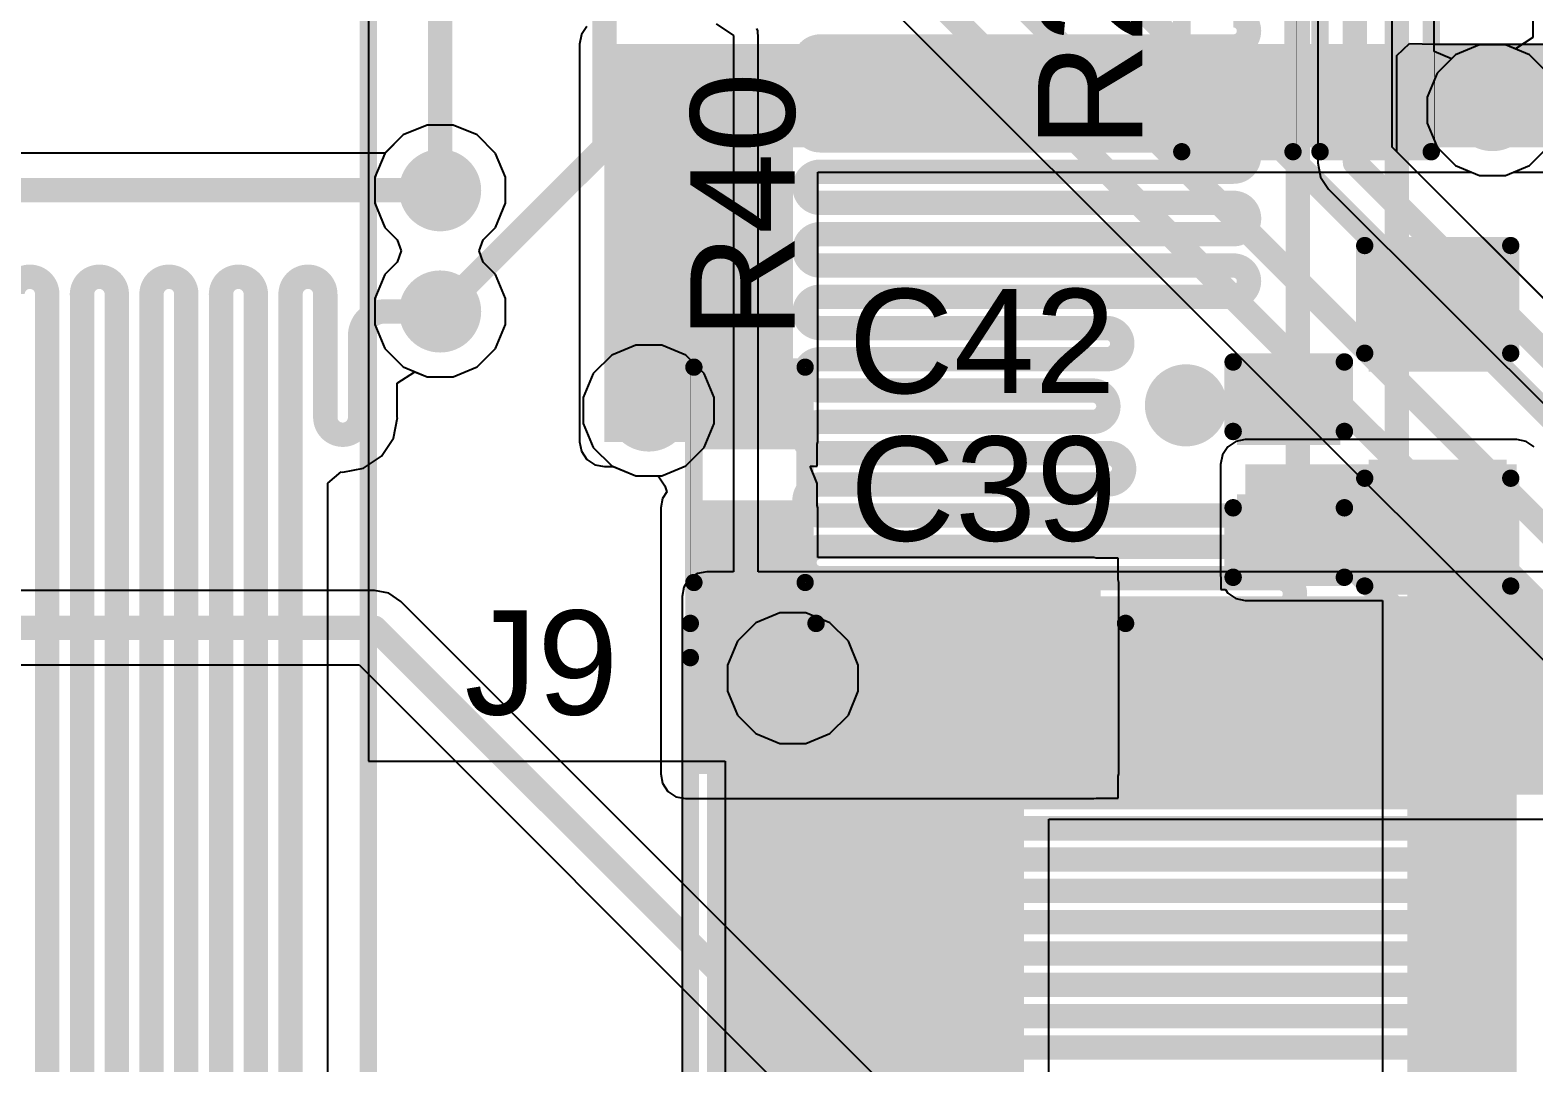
# Model space of a CAD drawing. Header units: inches. Extents: x -3 to 128, y -12 to 41.
# Drawn here: x 57.71 to 68.7, y 4.1 to 11.65 of the extents above; entities that cross this region are included whole.
import ezdxf

# ---------------------------------------------------------------- set-up
doc = ezdxf.new("R2010")
doc.units = ezdxf.units.IN
for name, color, linetype in [('Bottom Layer', 5, 'Continuous'), ('Layer 1', 16, 'Continuous'), ('Layer 2', 76, 'Continuous'), ('Top Layer', 1, 'Continuous'), ('Top Overlay', 2, 'Continuous'), ('Top Paste', 8, 'Continuous'), ('Top Solder', 216, 'Continuous'), ('Via Holes', 16, 'Continuous')]:
    doc.layers.add(name, color=color, linetype=linetype)
doc.styles.add('Arial', font='', dxfattribs={"height": 0.2})
doc.styles.get('Arial').set_extended_font_data('Arial')

msp = doc.modelspace()

# ---------------------------------------------------------------- hatches: boundary and pattern name
at = {"layer": 'Bottom Layer'}
h = msp.add_hatch(color=5, dxfattribs=at)
edge = h.paths.add_edge_path()
edge.add_arc((68.395, 11.06), 0.3, 0, 360)
h = msp.add_hatch(color=5, dxfattribs=at)
edge = h.paths.add_edge_path()
edge.add_arc((60.705, 10.474), 0.3, 0, 360)
h = msp.add_hatch(color=5, dxfattribs=at)
edge = h.paths.add_edge_path()
edge.add_arc((60.705, 9.588), 0.3, 0, 360)
h = msp.add_hatch(color=5, dxfattribs=at)
edge = h.paths.add_edge_path()
edge.add_arc((62.229, 8.864), 0.3, 0, 360)
h = msp.add_hatch(color=5, dxfattribs=at)
edge = h.paths.add_edge_path()
edge.add_arc((66.155, 8.902), 0.3, 0, 360)
h = msp.add_hatch(color=5, dxfattribs=at)
edge = h.paths.add_edge_path()
edge.add_arc((63.283, 6.908), 0.3, 0, 360)
at = {"layer": 'Layer 1'}
h = msp.add_hatch(color=16, dxfattribs=at)
edge = h.paths.add_edge_path()
edge.add_arc((68.395, 11.06), 0.3, 0, 360)
h = msp.add_hatch(color=16, dxfattribs=at)
edge = h.paths.add_edge_path()
edge.add_arc((60.705, 10.474), 0.3, 0, 360)
h = msp.add_hatch(color=16, dxfattribs=at)
edge = h.paths.add_edge_path()
edge.add_arc((60.705, 9.588), 0.3, 0, 360)
h = msp.add_hatch(color=16, dxfattribs=at)
edge = h.paths.add_edge_path()
edge.add_arc((62.229, 8.864), 0.3, 0, 360)
h = msp.add_hatch(color=16, dxfattribs=at)
edge = h.paths.add_edge_path()
edge.add_arc((66.155, 8.902), 0.3, 0, 360)
h = msp.add_hatch(color=16, dxfattribs=at)
edge = h.paths.add_edge_path()
edge.add_arc((63.283, 6.908), 0.3, 0, 360)
at = {"layer": 'Layer 2'}
h = msp.add_hatch(color=76, dxfattribs=at)
edge = h.paths.add_edge_path()
edge.add_arc((68.395, 11.06), 0.3, 0, 360)
h = msp.add_hatch(color=76, dxfattribs=at)
edge = h.paths.add_edge_path()
edge.add_arc((60.705, 10.474), 0.3, 0, 360)
h = msp.add_hatch(color=76, dxfattribs=at)
edge = h.paths.add_edge_path()
edge.add_arc((60.705, 9.588), 0.3, 0, 360)
h = msp.add_hatch(color=76, dxfattribs=at)
edge = h.paths.add_edge_path()
edge.add_arc((62.229, 8.864), 0.3, 0, 360)
h = msp.add_hatch(color=76, dxfattribs=at)
edge = h.paths.add_edge_path()
edge.add_arc((66.155, 8.902), 0.3, 0, 360)
for points in [[(62.655, 6.057), (72.299, 6.057), (72.299, 7.505), (62.655, 7.505)], [(62.655, -7.892), (64.972, -7.892), (64.972, 7.505), (62.655, 7.505)]]:
    msp.add_hatch(color=76, dxfattribs=at).paths.add_polyline_path(points)
h = msp.add_hatch(color=76, dxfattribs=at)
edge = h.paths.add_edge_path()
edge.add_arc((63.283, 6.908), 0.3, 0, 360)
at = {"layer": 'Top Layer'}
for points in [[(61.905, 8.635), (63.283, 8.635), (63.283, 11.543), (61.905, 11.543)], [(61.905, 10.788), (68.962, 10.788), (68.962, 11.543), (61.905, 11.543)], [(66.848, 10.845), (66.213, 10.845), (66.213, 11.302), (66.848, 11.302)], [(67.859, 10.844), (67.224, 10.844), (67.224, 11.302), (67.859, 11.302)], [(68.44, 9.207), (67.551, 9.207), (67.551, 9.969), (68.44, 9.969)], [(66.589, 9.131), (67.224, 9.131), (67.224, 8.673), (66.589, 8.673)], [(62.648, 9.092), (63.283, 9.092), (63.283, 8.635), (62.648, 8.635)], [(66.589, 7.657), (68.573, 7.657), (68.573, 8.47), (66.589, 8.47)], [(67.773, -4.342), (68.573, -4.342), (68.573, 8.47), (67.773, 8.47)], [(68.44, 7.683), (67.551, 7.683), (67.551, 8.445), (68.44, 8.445)], [(62.498, 6.208), (63.283, 6.208), (63.283, 8.153), (62.498, 8.153)], [(62.648, 8.153), (63.283, 8.153), (63.283, 7.695), (62.648, 7.695)], [(66.589, 8.191), (67.224, 8.191), (67.224, 7.734), (66.589, 7.734)], [(62.498, 6.208), (65.483, 6.208), (65.483, 7.608), (62.498, 7.608)], [(63.683, 7.608), (65.483, 7.608), (65.483, 6.208), (63.683, 6.208)]]:
    msp.add_hatch(color=1, dxfattribs=at).paths.add_polyline_path(points)
h = msp.add_hatch(color=1, dxfattribs=at)
edge = h.paths.add_edge_path()
edge.add_arc((68.395, 11.06), 0.3, 0, 360)
h = msp.add_hatch(color=1, dxfattribs=at)
edge = h.paths.add_edge_path()
edge.add_arc((60.705, 10.474), 0.3, 0, 360)
h = msp.add_hatch(color=1, dxfattribs=at)
edge = h.paths.add_edge_path()
edge.add_arc((60.705, 9.588), 0.3, 0, 360)
h = msp.add_hatch(color=1, dxfattribs=at)
edge = h.paths.add_edge_path()
edge.add_arc((62.229, 8.864), 0.3, 0, 360)
h = msp.add_hatch(color=1, dxfattribs=at)
edge = h.paths.add_edge_path()
edge.add_arc((66.155, 8.902), 0.3, 0, 360)
h = msp.add_hatch(color=1, dxfattribs=at)
edge = h.paths.add_edge_path()
edge.add_arc((63.283, 6.908), 0.3, 0, 360)
at = {"layer": 'Top Paste'}
for points in [[(66.848, 10.845), (66.213, 10.845), (66.213, 11.302), (66.848, 11.302)], [(67.859, 10.844), (67.224, 10.844), (67.224, 11.302), (67.859, 11.302)], [(68.44, 9.207), (67.551, 9.207), (67.551, 9.969), (68.44, 9.969)], [(66.589, 9.131), (67.224, 9.131), (67.224, 8.673), (66.589, 8.673)], [(62.648, 9.092), (63.283, 9.092), (63.283, 8.635), (62.648, 8.635)], [(68.44, 7.683), (67.551, 7.683), (67.551, 8.445), (68.44, 8.445)], [(62.648, 8.153), (63.283, 8.153), (63.283, 7.695), (62.648, 7.695)], [(66.589, 8.191), (67.224, 8.191), (67.224, 7.734), (66.589, 7.734)], [(63.683, 7.608), (65.483, 7.608), (65.483, 6.208), (63.683, 6.208)]]:
    msp.add_hatch(color=8, dxfattribs=at).paths.add_polyline_path(points)
at = {"layer": 'Top Solder'}
for points in [[(66.903, 10.79), (66.158, 10.79), (66.158, 11.357), (66.903, 11.357)], [(67.914, 10.789), (67.169, 10.789), (67.169, 11.357), (67.914, 11.357)], [(68.5, 9.147), (67.491, 9.147), (67.491, 10.029), (68.5, 10.029)], [(62.593, 9.147), (63.338, 9.147), (63.338, 8.58), (62.593, 8.58)], [(66.529, 9.191), (67.284, 9.191), (67.284, 8.613), (66.529, 8.613)], [(68.5, 7.623), (67.491, 7.623), (67.491, 8.505), (68.5, 8.505)], [(66.529, 8.251), (67.284, 8.251), (67.284, 7.674), (66.529, 7.674)], [(62.593, 8.208), (63.338, 8.208), (63.338, 7.64), (62.593, 7.64)], [(63.633, 7.658), (65.533, 7.658), (65.533, 6.158), (63.633, 6.158)]]:
    msp.add_hatch(color=216, dxfattribs=at).paths.add_polyline_path(points)
at = {"layer": 'Via Holes'}
h = msp.add_hatch(color=7, dxfattribs=at)
edge = h.paths.add_edge_path()
edge.add_arc((68.395, 11.06), 0.15, 0, 360)
h = msp.add_hatch(color=7, dxfattribs=at)
edge = h.paths.add_edge_path()
edge.add_arc((60.705, 10.474), 0.15, 0, 360)
h = msp.add_hatch(color=7, dxfattribs=at)
edge = h.paths.add_edge_path()
edge.add_arc((60.705, 9.588), 0.15, 0, 360)
h = msp.add_hatch(color=7, dxfattribs=at)
edge = h.paths.add_edge_path()
edge.add_arc((62.229, 8.864), 0.15, 0, 360)
h = msp.add_hatch(color=7, dxfattribs=at)
edge = h.paths.add_edge_path()
edge.add_arc((66.155, 8.902), 0.15, 0, 360)
h = msp.add_hatch(color=7, dxfattribs=at)
edge = h.paths.add_edge_path()
edge.add_arc((63.283, 6.908), 0.15, 0, 360)

# ---------------------------------------------------------------- linework, layer by layer
at = {"layer": 'Bottom Layer'}
for p, q in [((60.181, 13.753), (60.181, 6.301)), ((67.968, 11.489), (67.968, 13.763)), ((68.69, 12.975), (68.69, 11.592)), ((68.69, 11.592), (68.563, 11.508)), ((68.095, 11.436), (67.968, 11.489)), ((68.124, 11.465), (68.095, 11.436)), ((68.3, 11.538), (68.124, 11.465)), ((68.49, 11.538), (68.3, 11.538)), ((68.563, 11.508), (68.49, 11.538)), ((60.181, 6.301), (62.788, 6.301)), ((62.788, 6.301), (62.788, -1.057))]:
    msp.add_line(p, q, dxfattribs=at)
at = {"layer": 'Bottom Layer', "const_width": 0.178}
for points in [[(60.705, 10.474), (60.705, 23.23)], [(61.907, 10.789), (61.907, 22.269)], [(66.972, 8.122), (66.972, 14.49)], [(67.697, 8.494), (67.697, 14.217)], [(63.482, 11.525), (66.502, 11.525)], [(63.482, 11.296), (66.502, 11.296)], [(63.482, 11.067), (66.502, 11.067)], [(63.482, 10.839), (66.502, 10.839)], [(60.705, 9.588), (61.907, 10.789)], [(63.482, 10.61), (66.502, 10.61)], [(63.482, 10.382), (66.502, 10.382)], [(63.482, 10.153), (66.502, 10.153)], [(63.482, 9.924), (66.502, 9.924)], [(63.482, 9.696), (66.502, 9.696)], [(63.482, 9.467), (65.576, 9.467)], [(63.482, 9.239), (65.576, 9.239)], [(63.482, 9.01), (65.474, 9.01)], [(63.482, 8.781), (65.474, 8.781)], [(63.482, 8.553), (65.589, 8.553)], [(67.697, 8.494), (69.282, 6.908)], [(63.482, 8.324), (65.589, 8.324)], [(63.482, 8.096), (66.503, 8.096)], [(66.972, 8.122), (70.707, 4.387)], [(63.482, 7.867), (66.503, 7.867)], [(63.482, 7.638), (66.838, 7.638)], [(63.926, 7.41), (66.838, 7.41)], [(63.926, 7.181), (67.295, 7.181)], [(63.964, 6.953), (67.295, 6.953)], [(63.964, 6.724), (67.752, 6.724)], [(63.786, 6.495), (67.752, 6.495)], [(63.786, 6.267), (68.116, 6.267)], [(63.482, 6.038), (68.116, 6.038)], [(63.482, 5.81), (68.116, 5.81)], [(63.482, 5.581), (68.116, 5.581)], [(63.482, 5.352), (68.116, 5.352)], [(63.482, 5.124), (68.116, 5.124)], [(63.482, 4.895), (68.116, 4.895)], [(63.482, 4.667), (68.116, 4.667)], [(63.482, 4.438), (68.116, 4.438)], [(63.482, 4.209), (68.116, 4.209)]]:
    msp.add_lwpolyline(points, dxfattribs=at)
for points in [[(66.502, 11.753, -1), (66.502, 11.525)], [(63.482, 11.296, -1), (63.482, 11.525)], [(66.502, 11.296, -1), (66.502, 11.067)], [(63.482, 10.839, -1), (63.482, 11.067)], [(66.502, 10.839, -1), (66.502, 10.61)], [(63.482, 10.382, -1), (63.482, 10.61)], [(66.502, 10.382, -1), (66.502, 10.153)], [(63.482, 9.924, -1), (63.482, 10.153)], [(66.502, 9.924, -1), (66.502, 9.696)], [(63.482, 9.467, -1), (63.482, 9.696)], [(65.576, 9.467, -1), (65.576, 9.239)], [(63.482, 9.01, -1), (63.482, 9.239)], [(65.474, 9.01, -1), (65.474, 8.781)], [(63.482, 8.553, -1), (63.482, 8.781)], [(65.589, 8.553, -1), (65.589, 8.324)], [(63.482, 8.096, -1), (63.482, 8.324)], [(66.503, 8.096, -1), (66.503, 7.867)], [(63.482, 7.638, -1), (63.482, 7.867)], [(66.838, 7.638, -1), (66.838, 7.41)], [(63.926, 7.181, -1), (63.926, 7.41)], [(67.295, 7.181, -1), (67.295, 6.953)], [(63.964, 6.724, -1), (63.964, 6.953)], [(67.752, 6.724, -1), (67.752, 6.495)], [(63.786, 6.267, -1), (63.786, 6.495)], [(68.116, 6.267, -1), (68.116, 6.038)], [(63.482, 5.81, -1), (63.482, 6.038)], [(68.116, 5.81, -1), (68.116, 5.581)], [(63.482, 5.352, -1), (63.482, 5.581)], [(68.116, 5.352, -1), (68.116, 5.124)], [(63.482, 4.895, -1), (63.482, 5.124)], [(68.116, 4.895, -1), (68.116, 4.667)], [(63.482, 4.438, -1), (63.482, 4.667)], [(68.116, 4.438, -1), (68.116, 4.209)], [(63.482, 3.981, -1), (63.482, 4.209)]]:
    msp.add_lwpolyline(points, format="xyb", dxfattribs=at)
at = {"layer": 'Bottom Layer', "const_width": 0.0889}
for points in [[(63.438, 11.525, 1), (63.526, 11.525, 1)], [(63.438, 11.525, 1), (63.526, 11.525, 1)], [(66.458, 11.525, 1), (66.547, 11.525, 1)], [(66.458, 11.525, 1), (66.547, 11.525, 1)], [(63.438, 11.296, 1), (63.526, 11.296, 1)], [(63.438, 11.296, 1), (63.526, 11.296, 1)], [(66.458, 11.296, 1), (66.547, 11.296, 1)], [(66.458, 11.296, 1), (66.547, 11.296, 1)], [(63.438, 11.067, 1), (63.526, 11.067, 1)], [(63.438, 11.067, 1), (63.526, 11.067, 1)], [(66.458, 11.067, 1), (66.547, 11.067, 1)], [(66.458, 11.067, 1), (66.547, 11.067, 1)], [(63.438, 10.839, 1), (63.526, 10.839, 1)], [(63.438, 10.839, 1), (63.526, 10.839, 1)], [(66.458, 10.839, 1), (66.547, 10.839, 1)], [(66.458, 10.839, 1), (66.547, 10.839, 1)], [(61.863, 10.789, 1), (61.951, 10.789, 1)], [(61.863, 10.789, 1), (61.951, 10.789, 1)], [(63.438, 10.61, 1), (63.526, 10.61, 1)], [(63.438, 10.61, 1), (63.526, 10.61, 1)], [(66.458, 10.61, 1), (66.547, 10.61, 1)], [(66.458, 10.61, 1), (66.547, 10.61, 1)], [(60.661, 10.474, 1), (60.75, 10.474, 1)], [(63.438, 10.382, 1), (63.526, 10.382, 1)], [(63.438, 10.382, 1), (63.526, 10.382, 1)], [(66.458, 10.382, 1), (66.547, 10.382, 1)], [(66.458, 10.382, 1), (66.547, 10.382, 1)], [(63.438, 10.153, 1), (63.526, 10.153, 1)], [(63.438, 10.153, 1), (63.526, 10.153, 1)], [(66.458, 10.153, 1), (66.547, 10.153, 1)], [(66.458, 10.153, 1), (66.547, 10.153, 1)], [(63.438, 9.924, 1), (63.526, 9.924, 1)], [(63.438, 9.924, 1), (63.526, 9.924, 1)], [(66.458, 9.924, 1), (66.547, 9.924, 1)], [(66.458, 9.924, 1), (66.547, 9.924, 1)], [(63.438, 9.696, 1), (63.526, 9.696, 1)], [(63.438, 9.696, 1), (63.526, 9.696, 1)], [(66.458, 9.696, 1), (66.547, 9.696, 1)], [(66.458, 9.696, 1), (66.547, 9.696, 1)], [(60.661, 9.588, 1), (60.75, 9.588, 1)], [(63.438, 9.467, 1), (63.526, 9.467, 1)], [(63.438, 9.467, 1), (63.526, 9.467, 1)], [(65.532, 9.467, 1), (65.621, 9.467, 1)], [(65.532, 9.467, 1), (65.621, 9.467, 1)], [(63.438, 9.239, 1), (63.526, 9.239, 1)], [(63.438, 9.239, 1), (63.526, 9.239, 1)], [(65.532, 9.239, 1), (65.621, 9.239, 1)], [(65.532, 9.239, 1), (65.621, 9.239, 1)], [(63.438, 9.01, 1), (63.526, 9.01, 1)], [(63.438, 9.01, 1), (63.526, 9.01, 1)], [(65.43, 9.01, 1), (65.519, 9.01, 1)], [(65.43, 9.01, 1), (65.519, 9.01, 1)], [(63.438, 8.781, 1), (63.526, 8.781, 1)], [(63.438, 8.781, 1), (63.526, 8.781, 1)], [(65.43, 8.781, 1), (65.519, 8.781, 1)], [(65.43, 8.781, 1), (65.519, 8.781, 1)], [(63.438, 8.553, 1), (63.526, 8.553, 1)], [(63.438, 8.553, 1), (63.526, 8.553, 1)], [(65.544, 8.553, 1), (65.633, 8.553, 1)], [(65.544, 8.553, 1), (65.633, 8.553, 1)], [(67.652, 8.494, 1), (67.741, 8.494, 1)], [(67.652, 8.494, 1), (67.741, 8.494, 1)], [(63.438, 8.324, 1), (63.526, 8.324, 1)], [(63.438, 8.324, 1), (63.526, 8.324, 1)], [(65.544, 8.324, 1), (65.633, 8.324, 1)], [(65.544, 8.324, 1), (65.633, 8.324, 1)], [(63.438, 8.096, 1), (63.526, 8.096, 1)], [(63.438, 8.096, 1), (63.526, 8.096, 1)], [(66.459, 8.096, 1), (66.547, 8.096, 1)], [(66.459, 8.096, 1), (66.547, 8.096, 1)], [(66.928, 8.122, 1), (67.016, 8.122, 1)], [(66.928, 8.122, 1), (67.016, 8.122, 1)], [(63.438, 7.867, 1), (63.526, 7.867, 1)], [(63.438, 7.867, 1), (63.526, 7.867, 1)], [(66.459, 7.867, 1), (66.547, 7.867, 1)], [(66.459, 7.867, 1), (66.547, 7.867, 1)], [(63.438, 7.638, 1), (63.526, 7.638, 1)], [(63.438, 7.638, 1), (63.526, 7.638, 1)], [(66.794, 7.638, 1), (66.882, 7.638, 1)], [(66.794, 7.638, 1), (66.882, 7.638, 1)], [(63.882, 7.41, 1), (63.971, 7.41, 1)], [(63.882, 7.41, 1), (63.971, 7.41, 1)], [(66.794, 7.41, 1), (66.882, 7.41, 1)], [(66.794, 7.41, 1), (66.882, 7.41, 1)], [(63.882, 7.181, 1), (63.971, 7.181, 1)], [(63.882, 7.181, 1), (63.971, 7.181, 1)], [(67.251, 7.181, 1), (67.34, 7.181, 1)], [(67.251, 7.181, 1), (67.34, 7.181, 1)], [(63.92, 6.953, 1), (64.009, 6.953, 1)], [(63.92, 6.953, 1), (64.009, 6.953, 1)], [(67.251, 6.953, 1), (67.34, 6.953, 1)], [(67.251, 6.953, 1), (67.34, 6.953, 1)], [(63.92, 6.724, 1), (64.009, 6.724, 1)], [(63.92, 6.724, 1), (64.009, 6.724, 1)], [(67.708, 6.724, 1), (67.797, 6.724, 1)], [(67.708, 6.724, 1), (67.797, 6.724, 1)], [(63.742, 6.495, 1), (63.831, 6.495, 1)], [(63.742, 6.495, 1), (63.831, 6.495, 1)], [(67.708, 6.495, 1), (67.797, 6.495, 1)], [(67.708, 6.495, 1), (67.797, 6.495, 1)], [(63.742, 6.267, 1), (63.831, 6.267, 1)], [(63.742, 6.267, 1), (63.831, 6.267, 1)], [(68.071, 6.267, 1), (68.16, 6.267, 1)], [(68.071, 6.267, 1), (68.16, 6.267, 1)], [(63.438, 6.038, 1), (63.526, 6.038, 1)], [(63.438, 6.038, 1), (63.526, 6.038, 1)], [(68.071, 6.038, 1), (68.16, 6.038, 1)], [(68.071, 6.038, 1), (68.16, 6.038, 1)], [(63.438, 5.81, 1), (63.526, 5.81, 1)], [(63.438, 5.81, 1), (63.526, 5.81, 1)], [(68.071, 5.81, 1), (68.16, 5.81, 1)], [(68.071, 5.81, 1), (68.16, 5.81, 1)], [(63.438, 5.581, 1), (63.526, 5.581, 1)], [(63.438, 5.581, 1), (63.526, 5.581, 1)], [(68.071, 5.581, 1), (68.16, 5.581, 1)], [(68.071, 5.581, 1), (68.16, 5.581, 1)], [(63.438, 5.352, 1), (63.526, 5.352, 1)], [(63.438, 5.352, 1), (63.526, 5.352, 1)], [(68.071, 5.352, 1), (68.16, 5.352, 1)], [(68.071, 5.352, 1), (68.16, 5.352, 1)], [(63.438, 5.124, 1), (63.526, 5.124, 1)], [(63.438, 5.124, 1), (63.526, 5.124, 1)], [(68.071, 5.124, 1), (68.16, 5.124, 1)], [(68.071, 5.124, 1), (68.16, 5.124, 1)], [(63.438, 4.895, 1), (63.526, 4.895, 1)], [(63.438, 4.895, 1), (63.526, 4.895, 1)], [(68.071, 4.895, 1), (68.16, 4.895, 1)], [(68.071, 4.895, 1), (68.16, 4.895, 1)], [(63.438, 4.667, 1), (63.526, 4.667, 1)], [(63.438, 4.667, 1), (63.526, 4.667, 1)], [(68.071, 4.667, 1), (68.16, 4.667, 1)], [(68.071, 4.667, 1), (68.16, 4.667, 1)], [(63.438, 4.438, 1), (63.526, 4.438, 1)], [(63.438, 4.438, 1), (63.526, 4.438, 1)], [(68.071, 4.438, 1), (68.16, 4.438, 1)], [(68.071, 4.438, 1), (68.16, 4.438, 1)], [(63.438, 4.209, 1), (63.526, 4.209, 1)], [(63.438, 4.209, 1), (63.526, 4.209, 1)], [(68.071, 4.209, 1), (68.16, 4.209, 1)], [(68.071, 4.209, 1), (68.16, 4.209, 1)]]:
    msp.add_lwpolyline(points, format="xyb", close=True, dxfattribs=at)
at = {"layer": 'Layer 1'}
for p, q in [((59.959, 15.847), (70.823, 4.983)), ((67.697, 11.46), (67.788, 11.548)), ((67.788, 11.548), (67.973, 11.543)), ((67.973, 11.543), (69.346, 11.543)), ((67.697, 10.756), (67.697, 11.46)), ((60.61, 10.951), (60.435, 10.879)), ((60.8, 10.951), (60.61, 10.951)), ((60.976, 10.879), (60.8, 10.951)), ((60.435, 10.879), (60.302, 10.746)), ((61.11, 10.744), (60.976, 10.879)), ((60.302, 10.746), (50.442, 10.746)), ((61.183, 10.569), (61.11, 10.744)), ((69.677, 8.775), (67.697, 10.756)), ((61.183, 10.379), (61.183, 10.569)), ((61.11, 10.203), (61.183, 10.379)), ((60.99, 10.031), (61.02, 10.112)), ((61.02, 10.112), (61.11, 10.203)), ((61.02, 9.949), (60.99, 10.031)), ((61.11, 9.858), (61.02, 9.949)), ((61.183, 9.683), (61.11, 9.858)), ((61.183, 9.493), (61.183, 9.683)), ((61.11, 9.317), (61.183, 9.493)), ((62.134, 9.342), (61.959, 9.269)), ((62.324, 9.342), (62.134, 9.342)), ((62.5, 9.269), (62.324, 9.342)), ((60.976, 9.183), (61.11, 9.317)), ((61.959, 9.269), (61.824, 9.134)), ((62.634, 9.134), (62.5, 9.269)), ((60.392, 9.063), (60.519, 9.148)), ((60.519, 9.148), (60.61, 9.11)), ((60.8, 9.11), (60.976, 9.183)), ((61.824, 9.134), (61.751, 8.959)), ((62.707, 8.959), (62.634, 9.134)), ((60.392, 8.814), (60.392, 9.063)), ((60.61, 9.11), (60.8, 9.11)), ((61.751, 8.959), (61.751, 8.769)), ((62.707, 8.769), (62.707, 8.959)), ((60.364, 8.661), (60.394, 8.814)), ((60.394, 8.814), (60.392, 8.814)), ((61.751, 8.769), (61.824, 8.593)), ((62.634, 8.593), (62.707, 8.769)), ((60.277, 8.53), (60.364, 8.661)), ((61.824, 8.593), (61.959, 8.459)), ((62.5, 8.459), (62.634, 8.593)), ((60.146, 8.443), (60.277, 8.53)), ((59.884, 8.334), (59.982, 8.415)), ((59.982, 8.415), (59.993, 8.413)), ((59.993, 8.413), (60.146, 8.443)), ((61.959, 8.459), (62.134, 8.386)), ((62.134, 8.386), (62.324, 8.386)), ((62.324, 8.386), (62.5, 8.459)), ((59.884, 3.308), (59.884, 8.334)), ((63.188, 7.386), (63.013, 7.313)), ((63.378, 7.386), (63.188, 7.386)), ((63.554, 7.313), (63.378, 7.386)), ((63.013, 7.313), (62.878, 7.179)), ((63.688, 7.179), (63.554, 7.313)), ((62.878, 7.179), (62.806, 7.003)), ((63.761, 7.003), (63.688, 7.179)), ((62.806, 7.003), (62.806, 6.813)), ((63.761, 6.813), (63.761, 7.003)), ((62.806, 6.813), (62.878, 6.638)), ((63.688, 6.638), (63.761, 6.813)), ((62.878, 6.638), (63.013, 6.503)), ((63.554, 6.503), (63.688, 6.638)), ((63.013, 6.503), (63.188, 6.43)), ((63.378, 6.43), (63.554, 6.503)), ((63.188, 6.43), (63.378, 6.43))]:
    msp.add_line(p, q, dxfattribs=at)
at = {"layer": 'Layer 1', "const_width": 0.178}
for points in [[(57.799, 18.392), (71.226, 4.965)], [(59.94, 16.841), (71.105, 5.676)], [(62.53, 15.103), (70.025, 7.608)], [(53.104, 10.474), (60.705, 10.474)], [(57.834, 3.308), (57.834, 9.715)], [(58.088, 3.308), (58.088, 9.715)], [(58.342, 3.308), (58.342, 9.715)], [(58.596, 3.308), (58.596, 9.715)], [(58.85, 3.308), (58.85, 9.715)], [(59.104, 3.308), (59.104, 9.715)], [(59.358, 3.308), (59.358, 9.715)], [(59.612, 3.308), (59.612, 9.715)], [(59.866, 8.814), (59.866, 9.715)], [(60.298, 9.588), (60.574, 9.588)], [(60.574, 9.588), (60.705, 9.588)], [(60.12, 8.814), (60.12, 9.41)]]:
    msp.add_lwpolyline(points, dxfattribs=at)
at = {"layer": 'Layer 1', "const_width": 0.0889}
for points in [[(60.661, 10.474, 1), (60.75, 10.474, 1)], [(57.789, 9.715, 1), (57.878, 9.715, 1)], [(57.789, 9.715, 1), (57.878, 9.715, 1)], [(58.043, 9.715, 1), (58.132, 9.715, 1)], [(58.043, 9.715, 1), (58.132, 9.715, 1)], [(58.297, 9.715, 1), (58.386, 9.715, 1)], [(58.297, 9.715, 1), (58.386, 9.715, 1)], [(58.551, 9.715, 1), (58.64, 9.715, 1)], [(58.551, 9.715, 1), (58.64, 9.715, 1)], [(58.805, 9.715, 1), (58.894, 9.715, 1)], [(58.805, 9.715, 1), (58.894, 9.715, 1)], [(59.059, 9.715, 1), (59.148, 9.715, 1)], [(59.059, 9.715, 1), (59.148, 9.715, 1)], [(59.313, 9.715, 1), (59.402, 9.715, 1)], [(59.313, 9.715, 1), (59.402, 9.715, 1)], [(59.567, 9.715, 1), (59.656, 9.715, 1)], [(59.567, 9.715, 1), (59.656, 9.715, 1)], [(59.821, 9.715, 1), (59.91, 9.715, 1)], [(59.821, 9.715, 1), (59.91, 9.715, 1)], [(60.253, 9.588, 1), (60.342, 9.588, 1)], [(60.253, 9.588, 1), (60.342, 9.588, 1)], [(60.53, 9.588, 1), (60.619, 9.588, 1)], [(60.53, 9.588, 1), (60.619, 9.588, 1)], [(60.661, 9.588, 1), (60.75, 9.588, 1)], [(60.075, 9.41, 1), (60.164, 9.41, 1)], [(60.075, 9.41, 1), (60.164, 9.41, 1)], [(59.821, 8.814, 1), (59.91, 8.814, 1)], [(59.821, 8.814, 1), (59.91, 8.814, 1)], [(60.075, 8.814, 1), (60.164, 8.814, 1)], [(60.075, 8.814, 1), (60.164, 8.814, 1)]]:
    msp.add_lwpolyline(points, format="xyb", close=True, dxfattribs=at)
at = {"layer": 'Layer 1', "const_width": 0.178}
for points in [[(57.58, 9.715, -1), (57.834, 9.715)], [(58.088, 9.715, -1), (58.342, 9.715)], [(58.596, 9.715, -1), (58.85, 9.715)], [(59.104, 9.715, -1), (59.358, 9.715)], [(59.612, 9.715, -1), (59.866, 9.715)], [(60.12, 9.41, -0.414214), (60.298, 9.588)], [(60.12, 8.814, -1), (59.866, 8.814)]]:
    msp.add_lwpolyline(points, format="xyb", dxfattribs=at)
at = {"layer": 'Layer 2'}
for p, q in [((67.118, 17.927), (67.118, 10.675)), ((67.662, 10.788), (67.662, 17.927)), ((62.722, 11.69), (62.849, 11.605)), ((63.027, 11.64), (63.02, 11.657)), ((62.849, 11.605), (62.849, 7.686)), ((63.027, 11.622), (63.027, 11.64)), ((63.03, 11.605), (63.027, 11.622)), ((63.03, 7.686), (63.03, 11.605)), ((68.124, 11.465), (67.99, 11.331)), ((68.3, 11.538), (68.124, 11.465)), ((68.49, 11.538), (68.3, 11.538)), ((68.666, 11.465), (68.49, 11.538)), ((68.8, 11.331), (68.666, 11.465)), ((67.99, 11.331), (67.917, 11.155)), ((67.917, 11.155), (67.917, 10.965)), ((60.61, 10.951), (60.435, 10.879)), ((60.8, 10.951), (60.61, 10.951)), ((60.976, 10.879), (60.8, 10.951)), ((67.917, 10.965), (67.99, 10.789)), ((60.435, 10.879), (60.3, 10.744)), ((61.11, 10.744), (60.976, 10.879)), ((70.003, 8.447), (67.662, 10.788)), ((67.99, 10.789), (68.124, 10.655)), ((68.666, 10.655), (68.8, 10.789)), ((60.3, 10.744), (60.227, 10.569)), ((61.183, 10.569), (61.11, 10.744)), ((67.118, 10.675), (67.139, 10.571)), ((60.227, 10.569), (60.227, 10.379)), ((61.183, 10.379), (61.183, 10.569)), ((67.139, 10.571), (67.198, 10.483)), ((68.124, 10.655), (68.3, 10.582)), ((68.3, 10.582), (68.49, 10.582)), ((68.49, 10.582), (68.666, 10.655)), ((67.198, 10.483), (69.698, 7.983)), ((60.227, 10.379), (60.3, 10.203)), ((61.11, 10.203), (61.183, 10.379)), ((60.3, 10.203), (60.391, 10.112)), ((60.391, 10.112), (60.421, 10.031)), ((60.99, 10.031), (61.02, 10.112)), ((61.02, 10.112), (61.11, 10.203)), ((60.421, 10.031), (60.391, 9.949)), ((61.02, 9.949), (60.99, 10.031)), ((60.391, 9.949), (60.3, 9.858)), ((61.11, 9.858), (61.02, 9.949)), ((60.3, 9.858), (60.227, 9.683)), ((61.183, 9.683), (61.11, 9.858)), ((60.227, 9.683), (60.227, 9.493)), ((61.183, 9.493), (61.183, 9.683)), ((60.227, 9.493), (60.3, 9.317)), ((61.11, 9.317), (61.183, 9.493)), ((60.3, 9.317), (60.435, 9.183)), ((60.976, 9.183), (61.11, 9.317)), ((60.435, 9.183), (60.61, 9.11)), ((60.8, 9.11), (60.976, 9.183)), ((60.61, 9.11), (60.8, 9.11)), ((62.526, 7.633), (62.487, 7.574)), ((62.585, 7.672), (62.526, 7.633)), ((62.655, 7.686), (62.585, 7.672)), ((62.849, 7.686), (62.655, 7.686)), ((72.299, 7.686), (63.03, 7.686)), ((62.487, 7.574), (62.473, 7.505)), ((62.473, 7.505), (62.473, 6.057)), ((62.473, 6.057), (62.473, 0.266)), ((65.154, 1.133), (65.154, 5.876)), ((65.154, 5.876), (72.299, 5.876))]:
    msp.add_line(p, q, dxfattribs=at)
at = {"layer": 'Layer 2', "const_width": 0.178}
for points in [[(67.39, 10.675), (67.39, 18.331)], [(67.39, 10.675), (69.89, 8.175)]]:
    msp.add_lwpolyline(points, dxfattribs=at)
at = {"layer": 'Layer 2', "const_width": 0.0889}
msp.add_lwpolyline([(67.346, 10.675, 1), (67.435, 10.675, 1)], format="xyb", close=True, dxfattribs=at)
msp.add_lwpolyline([(67.346, 10.675, 1), (67.435, 10.675, 1)], format="xyb", close=True, dxfattribs=at)
at = {"layer": 'Top Layer'}
for p, q in [((61.777, 11.671), (61.738, 11.612)), ((61.738, 11.612), (61.724, 11.543)), ((61.724, 11.543), (61.724, 10.788)), ((60.61, 10.951), (60.435, 10.879)), ((60.8, 10.951), (60.61, 10.951)), ((60.976, 10.879), (60.8, 10.951)), ((60.435, 10.879), (60.3, 10.744)), ((61.11, 10.744), (60.976, 10.879)), ((61.724, 10.788), (61.724, 8.635)), ((60.3, 10.744), (60.227, 10.569)), ((61.183, 10.569), (61.11, 10.744)), ((60.227, 10.569), (60.227, 10.379)), ((61.183, 10.379), (61.183, 10.569)), ((63.465, 8.635), (63.465, 10.606)), ((63.465, 10.606), (68.241, 10.606)), ((68.241, 10.606), (68.3, 10.582)), ((68.3, 10.582), (68.49, 10.582)), ((68.49, 10.582), (68.548, 10.606)), ((68.548, 10.606), (68.962, 10.606)), ((60.227, 10.379), (60.3, 10.203)), ((61.11, 10.203), (61.183, 10.379)), ((60.3, 10.203), (60.391, 10.112)), ((60.391, 10.112), (60.421, 10.031)), ((60.99, 10.031), (61.02, 10.112)), ((61.02, 10.112), (61.11, 10.203)), ((60.421, 10.031), (60.391, 9.949)), ((61.02, 9.949), (60.99, 10.031)), ((60.391, 9.949), (60.3, 9.858)), ((61.11, 9.858), (61.02, 9.949)), ((60.3, 9.858), (60.227, 9.683)), ((61.183, 9.683), (61.11, 9.858)), ((60.227, 9.683), (60.227, 9.493)), ((61.183, 9.493), (61.183, 9.683)), ((60.227, 9.493), (60.3, 9.317)), ((61.11, 9.317), (61.183, 9.493)), ((60.3, 9.317), (60.435, 9.183)), ((60.976, 9.183), (61.11, 9.317)), ((60.435, 9.183), (60.61, 9.11)), ((60.8, 9.11), (60.976, 9.183)), ((60.61, 9.11), (60.8, 9.11)), ((61.724, 8.635), (61.738, 8.566)), ((63.461, 8.618), (63.465, 8.635)), ((63.461, 8.457), (63.461, 8.618)), ((66.461, 8.598), (66.422, 8.54)), ((66.52, 8.638), (66.461, 8.598)), ((66.589, 8.652), (66.52, 8.638)), ((68.573, 8.652), (66.589, 8.652)), ((68.642, 8.638), (68.573, 8.652)), ((68.701, 8.598), (68.642, 8.638)), ((61.738, 8.566), (61.777, 8.507)), ((61.777, 8.507), (61.836, 8.468)), ((61.836, 8.468), (61.905, 8.454)), ((66.422, 8.54), (66.408, 8.47)), ((66.408, 8.47), (66.408, 7.657)), ((61.905, 8.454), (61.97, 8.454)), ((61.97, 8.454), (62.134, 8.386)), ((62.134, 8.386), (62.299, 8.386)), ((62.299, 8.386), (62.347, 8.314)), ((63.46, 8.33), (63.409, 8.457)), ((63.409, 8.457), (63.461, 8.457)), ((62.362, 8.269), (62.33, 8.222)), ((62.347, 8.314), (62.362, 8.269)), ((63.461, 8.33), (63.46, 8.33)), ((63.461, 8.17), (63.461, 8.33)), ((62.33, 8.222), (62.317, 8.153)), ((62.317, 8.153), (62.317, 7.608)), ((63.465, 8.153), (63.461, 8.17)), ((63.465, 7.79), (63.465, 8.153)), ((65.483, 7.79), (63.465, 7.79)), ((65.5, 7.786), (65.483, 7.79)), ((65.661, 7.786), (65.5, 7.786)), ((65.661, 7.626), (65.661, 7.786)), ((62.317, 7.608), (62.317, 6.208)), ((65.664, 7.608), (65.661, 7.626)), ((65.664, 6.208), (65.664, 7.608)), ((66.408, 7.657), (66.411, 7.64)), ((66.411, 7.64), (66.411, 7.556)), ((60.226, 7.548), (5.874, 7.548)), ((60.33, 7.528), (60.226, 7.548)), ((60.418, 7.469), (60.33, 7.528)), ((66.411, 7.556), (66.443, 7.556)), ((66.443, 7.556), (66.461, 7.529)), ((66.461, 7.529), (66.52, 7.49)), ((66.52, 7.49), (66.589, 7.476)), ((66.589, 7.476), (67.592, 7.476)), ((67.592, 7.476), (67.592, 0.116)), ((67.265, 0.622), (60.418, 7.469)), ((54.418, 7.004), (60.113, 7.004)), ((60.113, 7.004), (66.801, 0.317)), ((62.317, 6.208), (62.33, 6.139)), ((65.661, 6.191), (65.664, 6.208)), ((65.661, 6.03), (65.661, 6.191)), ((62.33, 6.139), (62.37, 6.08)), ((62.37, 6.08), (62.428, 6.041)), ((62.428, 6.041), (62.498, 6.027)), ((62.498, 6.027), (65.483, 6.027)), ((65.483, 6.027), (65.5, 6.03)), ((65.5, 6.03), (65.661, 6.03))]:
    msp.add_line(p, q, dxfattribs=at)
for points, const_width in [([(66.51, 11.073), (68.382, 11.073)], 0.178), ([(68.382, 11.073), (68.395, 11.06)], 0.178), ([(62.229, 8.864), (62.966, 8.864)], 0.178), ([(66.155, 8.902), (66.907, 8.902)], 0.203), ([(49.811, 7.276), (60.226, 7.276)], 0.178), ([(60.226, 7.276), (67.073, 0.43)], 0.178), ([(62.966, 6.908), (63.283, 6.908)], 0.178)]:
    msp.add_lwpolyline(points, dxfattribs=dict(at, const_width=const_width))
for points, const_width in [([(66.465, 11.073, 1), (66.554, 11.073, 1)], 0.0889), ([(68.337, 11.073, 1), (68.426, 11.073, 1)], 0.0889), ([(68.337, 11.073, 1), (68.426, 11.073, 1)], 0.0889), ([(68.35, 11.06, 1), (68.439, 11.06, 1)], 0.0889), ([(62.185, 8.864, 1), (62.274, 8.864, 1)], 0.0889), ([(62.921, 8.864, 1), (63.01, 8.864, 1)], 0.0889), ([(66.105, 8.902, 1), (66.206, 8.902, 1)], 0.102), ([(66.856, 8.902, 1), (66.957, 8.902, 1)], 0.102), ([(60.182, 7.276, 1), (60.271, 7.276, 1)], 0.0889), ([(60.182, 7.276, 1), (60.271, 7.276, 1)], 0.0889), ([(62.921, 6.908, 1), (63.01, 6.908, 1)], 0.0889), ([(63.239, 6.908, 1), (63.328, 6.908, 1)], 0.0889)]:
    msp.add_lwpolyline(points, format="xyb", close=True, dxfattribs=dict(at, const_width=const_width))
at = {"layer": 'Top Overlay'}
for points, const_width in [([(60.181, 2.36), (60.181, 15.63)], 0.127), ([(66.125, 10.756), (66.125, 12.33)], 0.127), ([(66.937, 10.756), (66.937, 12.33)], 0.127), ([(66.963, 10.73), (66.963, 12.356)], 0.00323), ([(67.135, 10.756), (67.135, 12.33)], 0.127), ([(67.948, 10.756), (67.948, 12.33)], 0.127), ([(67.973, 10.73), (67.973, 12.356)], 0.00323), ([(66.125, 10.756), (66.937, 10.756)], 0.127), ([(67.135, 10.756), (67.948, 10.756)], 0.127), ([(67.462, 9.283), (67.462, 10.07)], 0.127), ([(67.462, 10.07), (68.528, 10.07)], 0.127), ([(68.528, 9.283), (68.528, 10.07)], 0.127), ([(62.559, 9.181), (63.372, 9.181)], 0.127), ([(62.559, 7.607), (62.559, 9.181)], 0.127), ([(63.372, 7.607), (63.372, 9.181)], 0.127), ([(66.5, 8.711), (66.5, 9.219)], 0.127), ([(66.5, 9.219), (67.313, 9.219)], 0.127), ([(67.313, 8.711), (67.313, 9.219)], 0.127), ([(62.534, 7.581), (62.534, 9.207)], 0.00323), ([(67.462, 7.581), (67.462, 8.369)], 0.127), ([(68.528, 7.581), (68.528, 8.369)], 0.127), ([(66.5, 7.645), (66.5, 8.153)], 0.127), ([(67.313, 7.645), (67.313, 8.153)], 0.127), ([(66.5, 7.645), (67.313, 7.645)], 0.127), ([(62.559, 7.607), (63.372, 7.607)], 0.127), ([(67.462, 7.581), (68.528, 7.581)], 0.127), ([(62.533, 7.308), (63.452, 7.308)], 0.127), ([(62.533, 7.058), (62.533, 7.308)], 0.127), ([(65.714, 7.308), (69.152, 7.308)], 0.127), ([(62.533, -5.061), (62.533, 7.058)], 0.127)]:
    msp.add_lwpolyline(points, dxfattribs=dict(at, const_width=const_width))
for points, const_width in [([(66.093, 10.756, 1), (66.156, 10.756, 1)], 0.0635), ([(66.093, 10.756, 1), (66.156, 10.756, 1)], 0.0635), ([(66.906, 10.756, 1), (66.969, 10.756, 1)], 0.0635), ([(66.906, 10.756, 1), (66.969, 10.756, 1)], 0.0635), ([(67.103, 10.756, 1), (67.167, 10.756, 1)], 0.0635), ([(67.103, 10.756, 1), (67.167, 10.756, 1)], 0.0635), ([(67.916, 10.756, 1), (67.98, 10.756, 1)], 0.0635), ([(67.916, 10.756, 1), (67.98, 10.756, 1)], 0.0635), ([(66.962, 10.73, 1), (66.964, 10.73, 1)], 0.00161), ([(67.973, 10.73, 1), (67.974, 10.73, 1)], 0.00161), ([(67.43, 10.07, 1), (67.493, 10.07, 1)], 0.0635), ([(67.43, 10.07, 1), (67.493, 10.07, 1)], 0.0635), ([(68.497, 10.07, 1), (68.56, 10.07, 1)], 0.0635), ([(68.497, 10.07, 1), (68.56, 10.07, 1)], 0.0635), ([(67.43, 9.283, 1), (67.493, 9.283, 1)], 0.0635), ([(68.497, 9.283, 1), (68.56, 9.283, 1)], 0.0635), ([(62.528, 9.181, 1), (62.591, 9.181, 1)], 0.0635), ([(62.528, 9.181, 1), (62.591, 9.181, 1)], 0.0635), ([(63.341, 9.181, 1), (63.404, 9.181, 1)], 0.0635), ([(63.341, 9.181, 1), (63.404, 9.181, 1)], 0.0635), ([(66.468, 9.219, 1), (66.532, 9.219, 1)], 0.0635), ([(66.468, 9.219, 1), (66.532, 9.219, 1)], 0.0635), ([(67.281, 9.219, 1), (67.345, 9.219, 1)], 0.0635), ([(67.281, 9.219, 1), (67.345, 9.219, 1)], 0.0635), ([(62.533, 9.207, 1), (62.535, 9.207, 1)], 0.00161), ([(66.468, 8.711, 1), (66.532, 8.711, 1)], 0.0635), ([(67.281, 8.711, 1), (67.345, 8.711, 1)], 0.0635), ([(67.43, 8.369, 1), (67.493, 8.369, 1)], 0.0635), ([(68.497, 8.369, 1), (68.56, 8.369, 1)], 0.0635), ([(66.468, 8.153, 1), (66.532, 8.153, 1)], 0.0635), ([(67.281, 8.153, 1), (67.345, 8.153, 1)], 0.0635), ([(66.468, 7.645, 1), (66.532, 7.645, 1)], 0.0635), ([(66.468, 7.645, 1), (66.532, 7.645, 1)], 0.0635), ([(67.281, 7.645, 1), (67.345, 7.645, 1)], 0.0635), ([(67.281, 7.645, 1), (67.345, 7.645, 1)], 0.0635), ([(62.528, 7.607, 1), (62.591, 7.607, 1)], 0.0635), ([(62.528, 7.607, 1), (62.591, 7.607, 1)], 0.0635), ([(63.341, 7.607, 1), (63.404, 7.607, 1)], 0.0635), ([(63.341, 7.607, 1), (63.404, 7.607, 1)], 0.0635), ([(67.43, 7.581, 1), (67.493, 7.581, 1)], 0.0635), ([(67.43, 7.581, 1), (67.493, 7.581, 1)], 0.0635), ([(68.497, 7.581, 1), (68.56, 7.581, 1)], 0.0635), ([(68.497, 7.581, 1), (68.56, 7.581, 1)], 0.0635), ([(62.533, 7.581, 1), (62.535, 7.581, 1)], 0.00161), ([(62.501, 7.308, 1), (62.565, 7.308, 1)], 0.0635), ([(62.501, 7.308, 1), (62.565, 7.308, 1)], 0.0635), ([(63.42, 7.308, 1), (63.484, 7.308, 1)], 0.0635), ([(65.682, 7.308, 1), (65.746, 7.308, 1)], 0.0635), ([(62.501, 7.058, 1), (62.565, 7.058, 1)], 0.0635), ([(62.501, 7.058, 1), (62.565, 7.058, 1)], 0.0635)]:
    msp.add_lwpolyline(points, format="xyb", close=True, dxfattribs=dict(at, const_width=const_width))

# ---------------------------------------------------------------- texts
at = {"layer": 'Top Overlay', "style": 'Arial'}
for s, p in [('R22', (65.836, 10.782)), ('R40', (63.296, 9.385))]:
    msp.add_text(s, height=0.762, rotation=90, dxfattribs=at).set_placement(p)
for s, p in [('C42', (63.689, 8.991)), ('C39', (63.699, 7.912)), ('J9', (60.883, 6.641))]:
    msp.add_text(s, height=0.762, dxfattribs=at).set_placement(p)

doc.saveas('drawing.dxf')
